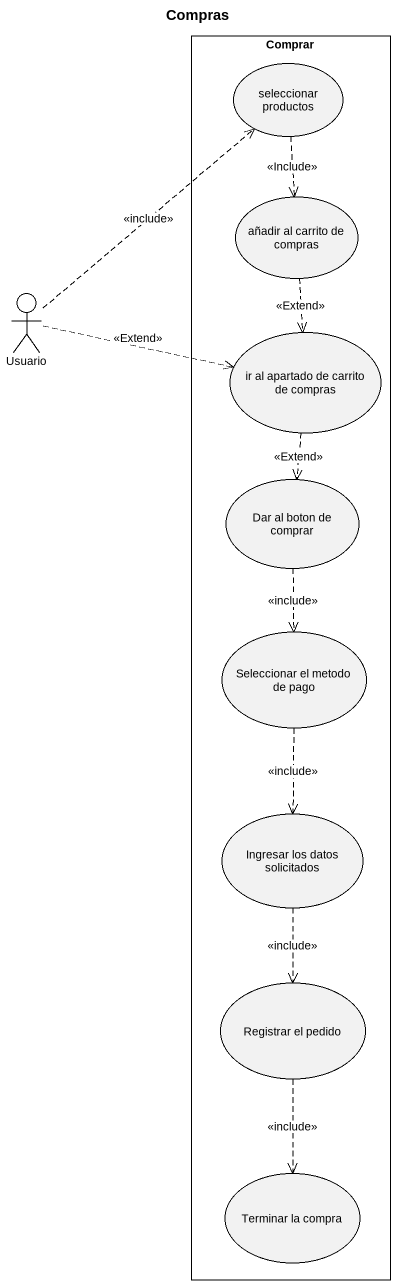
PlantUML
@startuml
title Compras
rectangle Comprar {
  usecase "seleccionar productos" as seleccionar_productos
  usecase "añadir al carrito de compras" as añadir_al_carrito_de_compras
  usecase "ir al apartado de carrito de compras" as ir_al_apartado_de_carrito
  usecase "Dar al boton de comprar" as Dar_al_boton_de_comprar
  usecase "Seleccionar el metodo de pago" as Seleccionar_el_metodo_de
  usecase "Ingresar los datos solicitados" as Ingresar_los_datos
  usecase "Registrar el pedido" as Registrar_el_pedido
  usecase "Terminar la compra" as Terminar_la_compra
}
actor Usuario
seleccionar_productos ..> añadir_al_carrito_de_compras : <<Include>>
añadir_al_carrito_de_compras ..> ir_al_apartado_de_carrito : <<Extend>>
Usuario .up.> seleccionar_productos : <<include>>
Usuario .right.> ir_al_apartado_de_carrito : <<Extend>>
ir_al_apartado_de_carrito ..> Dar_al_boton_de_comprar : <<Extend>>
Dar_al_boton_de_comprar ..> Seleccionar_el_metodo_de : <<include>>
Seleccionar_el_metodo_de ..> Ingresar_los_datos : <<include>>
Ingresar_los_datos ..> Registrar_el_pedido : <<include>>
Registrar_el_pedido ..> Terminar_la_compra : <<include>>
@enduml
